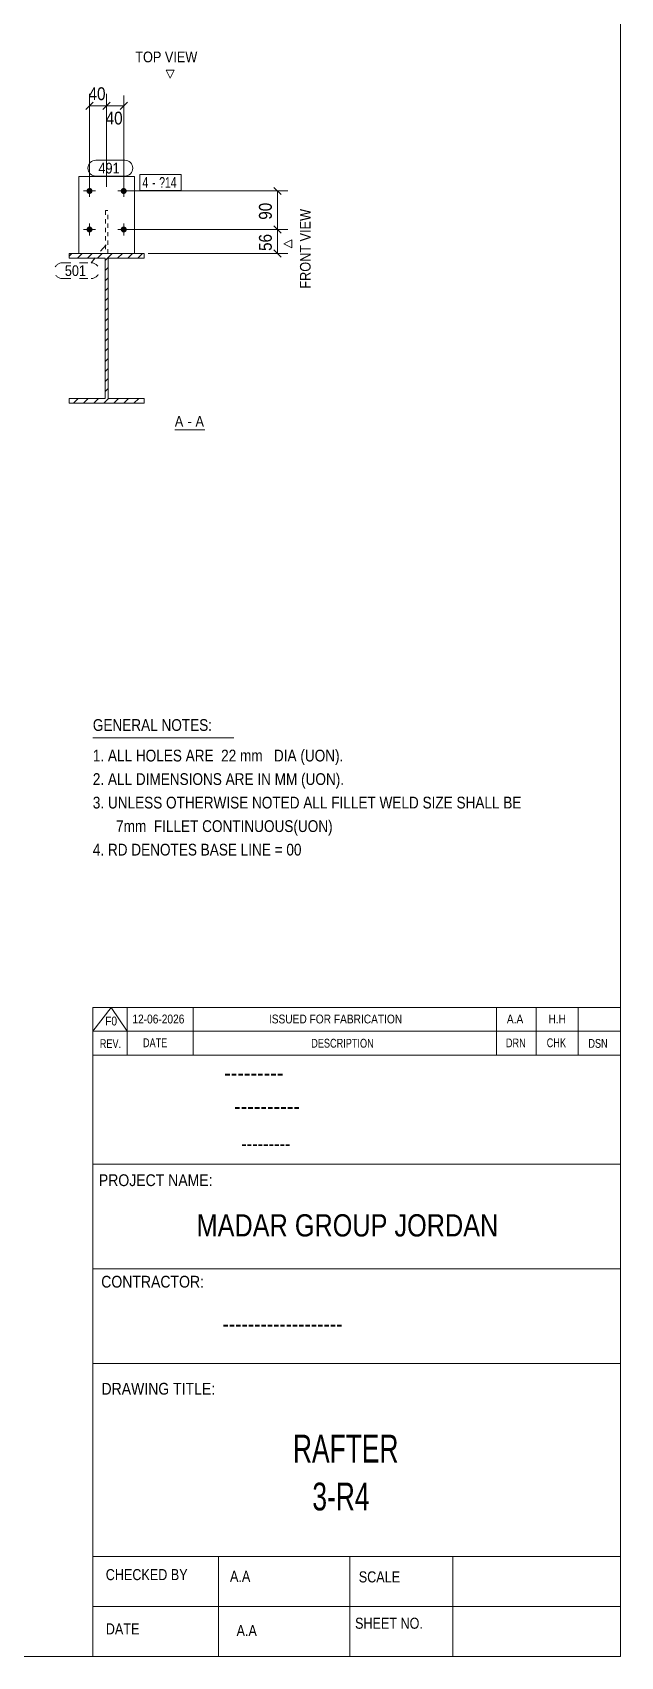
# Model space of a CAD drawing. Header units: millimetres. Extents: x 2 to 825, y 1 to 579.
# Drawn here: x 687.4 to 825, y 5 to 384.8 of the extents above; entities that cross this region are included whole.
import ezdxf

# ---------------------------------------------------------------- set-up
doc = ezdxf.new("R2010")
doc.units = ezdxf.units.MM
for name, pattern in [('XKITLINE00', [0]), ('XKITLINE01', [4, 1, -1, 1, -1]), ('XKITLINE02', [4, 2, -2])]:
    doc.linetypes.add(name, pattern=pattern)
for name, color, linetype, lineweight in [('Bolt', 3, 'Continuous', 0), ('BoltMark', 7, 'Continuous', 0), ('Dimensions', 7, 'Continuous', 0), ('DrawingSheet', 5, 'Continuous', 0), ('OtherObjectType', 7, 'Continuous', 0), ('Part', 2, 'Continuous', 0), ('PartMark', 7, 'Continuous', 0)]:
    doc.layers.add(name, color=color, linetype=linetype, lineweight=lineweight)
doc.styles.add('@ARIAL_UNICODE_MS_BOLD', font='ARIAL.TTF')
doc.styles.add('ARIAL', font='ARIAL.TTF')
doc.styles.add('ARIAL_NARROW', font='ARIALN.TTF')
doc.styles.add('COMIC_SANS_MS_BOLD', font='COMICBD.TTF')
doc.styles.add('SWIS721_EX_BT', font='ARIAL.TTF')
doc.styles.add('SWISSE', font='ARIAL.TTF')

# ---------------------------------------------------------------- blocks, each defined once
blk = doc.blocks.new('*A1')
at = {"layer": 'Part', "color": 7, "linetype": 'XKITLINE00', "lineweight": 0}
for p, q in [((695.98, 332.49), (696.62, 333.13)), ((697.88, 332.03), (698.98, 333.13)), ((700.24, 332.03), (701.34, 333.13)), ((702.59, 332.03), (703.69, 333.13)), ((704.38, 331.46), (706.05, 333.13)), ((707.31, 332.03), (708.41, 333.13)), ((709.67, 332.03), (710.77, 333.13)), ((712.02, 332.03), (713.12, 333.13)), ((704.38, 329.11), (705.08, 329.81)), ((704.38, 326.75), (705.08, 327.45)), ((704.38, 324.39), (705.08, 325.09)), ((704.38, 322.03), (705.08, 322.73)), ((704.38, 319.68), (705.08, 320.38)), ((704.38, 317.32), (705.08, 318.02)), ((704.38, 314.96), (705.08, 315.66)), ((704.38, 312.61), (705.08, 313.31)), ((704.38, 310.25), (705.08, 310.95)), ((704.38, 307.89), (705.08, 308.59)), ((704.38, 305.53), (705.08, 306.23)), ((704.38, 303.18), (705.08, 303.88)), ((704.38, 300.82), (705.08, 301.52)), ((696.98, 298.13), (698.08, 299.23)), ((699.34, 298.13), (700.44, 299.23)), ((701.7, 298.13), (702.8, 299.23)), ((704.05, 298.13), (705.15, 299.23)), ((706.41, 298.13), (707.51, 299.23)), ((708.77, 298.13), (709.87, 299.23)), ((711.13, 298.13), (712.23, 299.23))]:
    blk.add_line(p, q, dxfattribs=at)
blk = doc.blocks.new('*A50')
at = {"layer": 'Bolt'}
for points in [[(701.43, 347.7), (701.43, 347.66), (701.43, 347.63), (701.42, 347.6), (701.41, 347.56), (701.4, 347.53), (701.39, 347.5), (701.38, 347.46), (701.37, 347.43), (701.35, 347.4), (701.33, 347.37), (701.32, 347.34), (701.3, 347.32), (701.27, 347.29), (701.25, 347.26), (701.23, 347.24), (701.2, 347.21), (701.18, 347.19), (701.15, 347.17), (701.12, 347.15), (701.09, 347.13), (701.06, 347.11), (701.03, 347.1), (701, 347.09), (700.97, 347.07), (700.94, 347.06), (700.9, 347.05), (700.87, 347.05), (700.84, 347.04), (700.8, 347.04), (700.77, 347.03), (700.73, 347.03), (700.7, 347.03), (700.66, 347.04), (700.63, 347.04), (700.6, 347.05), (700.56, 347.05), (700.53, 347.06), (700.5, 347.07), (700.47, 347.09), (700.43, 347.1), (700.4, 347.11), (700.37, 347.13), (700.34, 347.15), (700.32, 347.17), (700.29, 347.19), (700.26, 347.21), (700.24, 347.24), (700.21, 347.26), (700.19, 347.29), (700.17, 347.32), (700.15, 347.34), (700.13, 347.37), (700.12, 347.4), (700.1, 347.43), (700.09, 347.46), (700.07, 347.5), (700.06, 347.53), (700.05, 347.56), (700.05, 347.6), (700.04, 347.63), (700.04, 347.66), (700.03, 347.7), (700.03, 347.73), (700.03, 347.77), (700.04, 347.8), (700.04, 347.83), (700.05, 347.87), (700.05, 347.9), (700.06, 347.94), (700.07, 347.97), (700.09, 348), (700.1, 348.03), (700.12, 348.06), (700.13, 348.09), (700.15, 348.12), (700.17, 348.15), (700.19, 348.18), (700.21, 348.2), (700.24, 348.23), (700.26, 348.25), (700.29, 348.27), (700.32, 348.29), (700.34, 348.31), (700.37, 348.33), (700.4, 348.35), (700.43, 348.36), (700.47, 348.38), (700.5, 348.39), (700.53, 348.4), (700.56, 348.41), (700.6, 348.42), (700.63, 348.42), (700.66, 348.43), (700.7, 348.43), (700.73, 348.43), (700.77, 348.43), (700.8, 348.43), (700.84, 348.42), (700.87, 348.42), (700.9, 348.41), (700.94, 348.4), (700.97, 348.39), (701, 348.38), (701.03, 348.36), (701.06, 348.35), (701.09, 348.33), (701.12, 348.31), (701.15, 348.29), (701.18, 348.27), (701.2, 348.25), (701.23, 348.23), (701.25, 348.2), (701.27, 348.18), (701.3, 348.15), (701.32, 348.12), (701.33, 348.09), (701.35, 348.06), (701.37, 348.03), (701.38, 348), (701.39, 347.97), (701.4, 347.94), (701.41, 347.9), (701.42, 347.87), (701.43, 347.83), (701.43, 347.8), (701.43, 347.77), (701.43, 347.73)], [(709.43, 347.7), (709.43, 347.66), (709.43, 347.63), (709.42, 347.6), (709.41, 347.56), (709.4, 347.53), (709.39, 347.5), (709.38, 347.46), (709.37, 347.43), (709.35, 347.4), (709.33, 347.37), (709.32, 347.34), (709.3, 347.32), (709.27, 347.29), (709.25, 347.26), (709.23, 347.24), (709.2, 347.21), (709.18, 347.19), (709.15, 347.17), (709.12, 347.15), (709.09, 347.13), (709.06, 347.11), (709.03, 347.1), (709, 347.09), (708.97, 347.07), (708.94, 347.06), (708.9, 347.05), (708.87, 347.05), (708.84, 347.04), (708.8, 347.04), (708.77, 347.03), (708.73, 347.03), (708.7, 347.03), (708.66, 347.04), (708.63, 347.04), (708.6, 347.05), (708.56, 347.05), (708.53, 347.06), (708.5, 347.07), (708.47, 347.09), (708.43, 347.1), (708.4, 347.11), (708.37, 347.13), (708.34, 347.15), (708.32, 347.17), (708.29, 347.19), (708.26, 347.21), (708.24, 347.24), (708.21, 347.26), (708.19, 347.29), (708.17, 347.32), (708.15, 347.34), (708.13, 347.37), (708.12, 347.4), (708.1, 347.43), (708.09, 347.46), (708.07, 347.5), (708.06, 347.53), (708.05, 347.56), (708.05, 347.6), (708.04, 347.63), (708.04, 347.66), (708.03, 347.7), (708.03, 347.73), (708.03, 347.77), (708.04, 347.8), (708.04, 347.83), (708.05, 347.87), (708.05, 347.9), (708.06, 347.94), (708.07, 347.97), (708.09, 348), (708.1, 348.03), (708.12, 348.06), (708.13, 348.09), (708.15, 348.12), (708.17, 348.15), (708.19, 348.18), (708.21, 348.2), (708.24, 348.23), (708.26, 348.25), (708.29, 348.27), (708.32, 348.29), (708.34, 348.31), (708.37, 348.33), (708.4, 348.35), (708.43, 348.36), (708.47, 348.38), (708.5, 348.39), (708.53, 348.4), (708.56, 348.41), (708.6, 348.42), (708.63, 348.42), (708.66, 348.43), (708.7, 348.43), (708.73, 348.43), (708.77, 348.43), (708.8, 348.43), (708.84, 348.42), (708.87, 348.42), (708.9, 348.41), (708.94, 348.4), (708.97, 348.39), (709, 348.38), (709.03, 348.36), (709.06, 348.35), (709.09, 348.33), (709.12, 348.31), (709.15, 348.29), (709.18, 348.27), (709.2, 348.25), (709.23, 348.23), (709.25, 348.2), (709.27, 348.18), (709.3, 348.15), (709.32, 348.12), (709.33, 348.09), (709.35, 348.06), (709.37, 348.03), (709.38, 348), (709.39, 347.97), (709.4, 347.94), (709.41, 347.9), (709.42, 347.87), (709.43, 347.83), (709.43, 347.8), (709.43, 347.77), (709.43, 347.73)], [(701.43, 338.7), (701.43, 338.66), (701.43, 338.63), (701.42, 338.6), (701.41, 338.56), (701.4, 338.53), (701.39, 338.5), (701.38, 338.46), (701.37, 338.43), (701.35, 338.4), (701.33, 338.37), (701.32, 338.34), (701.3, 338.32), (701.27, 338.29), (701.25, 338.26), (701.23, 338.24), (701.2, 338.21), (701.18, 338.19), (701.15, 338.17), (701.12, 338.15), (701.09, 338.13), (701.06, 338.11), (701.03, 338.1), (701, 338.09), (700.97, 338.07), (700.94, 338.06), (700.9, 338.05), (700.87, 338.05), (700.84, 338.04), (700.8, 338.04), (700.77, 338.03), (700.73, 338.03), (700.7, 338.03), (700.66, 338.04), (700.63, 338.04), (700.6, 338.05), (700.56, 338.05), (700.53, 338.06), (700.5, 338.07), (700.47, 338.09), (700.43, 338.1), (700.4, 338.11), (700.37, 338.13), (700.34, 338.15), (700.32, 338.17), (700.29, 338.19), (700.26, 338.21), (700.24, 338.24), (700.21, 338.26), (700.19, 338.29), (700.17, 338.32), (700.15, 338.34), (700.13, 338.37), (700.12, 338.4), (700.1, 338.43), (700.09, 338.46), (700.07, 338.5), (700.06, 338.53), (700.05, 338.56), (700.05, 338.6), (700.04, 338.63), (700.04, 338.66), (700.03, 338.7), (700.03, 338.73), (700.03, 338.77), (700.04, 338.8), (700.04, 338.83), (700.05, 338.87), (700.05, 338.9), (700.06, 338.94), (700.07, 338.97), (700.09, 339), (700.1, 339.03), (700.12, 339.06), (700.13, 339.09), (700.15, 339.12), (700.17, 339.15), (700.19, 339.18), (700.21, 339.2), (700.24, 339.23), (700.26, 339.25), (700.29, 339.27), (700.32, 339.29), (700.34, 339.31), (700.37, 339.33), (700.4, 339.35), (700.43, 339.36), (700.47, 339.38), (700.5, 339.39), (700.53, 339.4), (700.56, 339.41), (700.6, 339.42), (700.63, 339.42), (700.66, 339.43), (700.7, 339.43), (700.73, 339.43), (700.77, 339.43), (700.8, 339.43), (700.84, 339.42), (700.87, 339.42), (700.9, 339.41), (700.94, 339.4), (700.97, 339.39), (701, 339.38), (701.03, 339.36), (701.06, 339.35), (701.09, 339.33), (701.12, 339.31), (701.15, 339.29), (701.18, 339.27), (701.2, 339.25), (701.23, 339.23), (701.25, 339.2), (701.27, 339.18), (701.3, 339.15), (701.32, 339.12), (701.33, 339.09), (701.35, 339.06), (701.37, 339.03), (701.38, 339), (701.39, 338.97), (701.4, 338.94), (701.41, 338.9), (701.42, 338.87), (701.43, 338.83), (701.43, 338.8), (701.43, 338.77), (701.43, 338.73)], [(709.43, 338.7), (709.43, 338.66), (709.43, 338.63), (709.42, 338.6), (709.41, 338.56), (709.4, 338.53), (709.39, 338.5), (709.38, 338.46), (709.37, 338.43), (709.35, 338.4), (709.33, 338.37), (709.32, 338.34), (709.3, 338.32), (709.27, 338.29), (709.25, 338.26), (709.23, 338.24), (709.2, 338.21), (709.18, 338.19), (709.15, 338.17), (709.12, 338.15), (709.09, 338.13), (709.06, 338.11), (709.03, 338.1), (709, 338.09), (708.97, 338.07), (708.94, 338.06), (708.9, 338.05), (708.87, 338.05), (708.84, 338.04), (708.8, 338.04), (708.77, 338.03), (708.73, 338.03), (708.7, 338.03), (708.66, 338.04), (708.63, 338.04), (708.6, 338.05), (708.56, 338.05), (708.53, 338.06), (708.5, 338.07), (708.47, 338.09), (708.43, 338.1), (708.4, 338.11), (708.37, 338.13), (708.34, 338.15), (708.32, 338.17), (708.29, 338.19), (708.26, 338.21), (708.24, 338.24), (708.21, 338.26), (708.19, 338.29), (708.17, 338.32), (708.15, 338.34), (708.13, 338.37), (708.12, 338.4), (708.1, 338.43), (708.09, 338.46), (708.07, 338.5), (708.06, 338.53), (708.05, 338.56), (708.05, 338.6), (708.04, 338.63), (708.04, 338.66), (708.03, 338.7), (708.03, 338.73), (708.03, 338.77), (708.04, 338.8), (708.04, 338.83), (708.05, 338.87), (708.05, 338.9), (708.06, 338.94), (708.07, 338.97), (708.09, 339), (708.1, 339.03), (708.12, 339.06), (708.13, 339.09), (708.15, 339.12), (708.17, 339.15), (708.19, 339.18), (708.21, 339.2), (708.24, 339.23), (708.26, 339.25), (708.29, 339.27), (708.32, 339.29), (708.34, 339.31), (708.37, 339.33), (708.4, 339.35), (708.43, 339.36), (708.47, 339.38), (708.5, 339.39), (708.53, 339.4), (708.56, 339.41), (708.6, 339.42), (708.63, 339.42), (708.66, 339.43), (708.7, 339.43), (708.73, 339.43), (708.77, 339.43), (708.8, 339.43), (708.84, 339.42), (708.87, 339.42), (708.9, 339.41), (708.94, 339.4), (708.97, 339.39), (709, 339.38), (709.03, 339.36), (709.06, 339.35), (709.09, 339.33), (709.12, 339.31), (709.15, 339.29), (709.18, 339.27), (709.2, 339.25), (709.23, 339.23), (709.25, 339.2), (709.27, 339.18), (709.3, 339.15), (709.32, 339.12), (709.33, 339.09), (709.35, 339.06), (709.37, 339.03), (709.38, 339), (709.39, 338.97), (709.4, 338.94), (709.41, 338.9), (709.42, 338.87), (709.43, 338.83), (709.43, 338.8), (709.43, 338.77), (709.43, 338.73)]]:
    blk.add_hatch(color=3, dxfattribs=at).paths.add_polyline_path(points, flags=17)
at = {"layer": 'Bolt', "color": 3, "linetype": 'XKITLINE00', "lineweight": 0}
for p, q in [((702.13, 347.73), (699.33, 347.73)), ((700.73, 349.13), (700.73, 346.33)), ((710.13, 347.73), (707.33, 347.73)), ((708.73, 349.13), (708.73, 346.33)), ((702.13, 338.73), (699.33, 338.73)), ((700.73, 340.13), (700.73, 337.33)), ((710.13, 338.73), (707.33, 338.73)), ((708.73, 340.13), (708.73, 337.33))]:
    blk.add_line(p, q, dxfattribs=at)
blk = doc.blocks.new('*A51')
at = {"layer": 'Part', "color": 2, "linetype": 'XKITLINE00', "lineweight": 0}
for p, q in [((695.98, 332.03), (695.98, 333.13)), ((695.98, 333.13), (713.48, 333.13)), ((704.38, 332.03), (695.98, 332.03)), ((704.38, 299.23), (704.38, 332.03)), ((713.48, 332.03), (705.08, 332.03)), ((705.08, 332.03), (705.08, 299.23)), ((713.48, 333.13), (713.48, 332.03)), ((695.98, 298.13), (695.98, 299.23)), ((695.98, 299.23), (704.38, 299.23)), ((713.48, 298.13), (695.98, 298.13)), ((705.08, 299.23), (713.48, 299.23)), ((713.48, 299.23), (713.48, 298.13))]:
    blk.add_line(p, q, dxfattribs=at)
blk = doc.blocks.new('*A52')
at = {"layer": 'Part', "color": 7, "linetype": 'XKITLINE01', "lineweight": 0}
for p, q in [((704.98, 343.13), (704.48, 343.13)), ((704.48, 343.13), (704.48, 333.13)), ((704.98, 333.13), (704.98, 343.13)), ((704.48, 333.13), (704.98, 333.13))]:
    blk.add_line(p, q, dxfattribs=at)
blk = doc.blocks.new('*A53')
at = {"layer": 'Part', "color": 2, "linetype": 'XKITLINE00', "lineweight": 0}
for p, q in [((698.23, 333.13), (698.23, 351.13)), ((698.23, 351.13), (711.23, 351.13)), ((711.23, 351.13), (711.23, 333.13))]:
    blk.add_line(p, q, dxfattribs=at)
at = {"layer": 'Part', "color": 7, "linetype": 'XKITLINE01', "lineweight": 0}
blk.add_line((711.23, 333.13), (698.23, 333.13), dxfattribs=at)
blk = doc.blocks.new('*A54')
at = {"layer": 'DrawingSheet', "color": 5, "linetype": 'XKITLINE00', "lineweight": 0}
for p, q in [((825, 5), (825, 579)), ((5, 5), (825, 5))]:
    blk.add_line(p, q, dxfattribs=at)
blk = doc.blocks.new('*A56')
at = {"layer": 'OtherObjectType', "color": 7, "linetype": 'XKITLINE00', "lineweight": 0}
blk.add_line((701.5, 219.82), (734.5, 219.82), dxfattribs=at)
at = {"layer": 'OtherObjectType', "color": 7, "style": 'ARIAL_NARROW', "width": 1.008832}
for s, p in [('GENERAL NOTES:', (701.5, 221.47)), ('1. ALL HOLES ARE  22 mm   DIA (UON).', (701.5, 214.32)), ('2. ALL DIMENSIONS ARE IN MM (UON).', (701.5, 208.82)), ('3. UNLESS OTHERWISE NOTED ALL FILLET WELD SIZE SHALL BE', (701.5, 203.32)), ('7mm  FILLET CONTINUOUS(UON)', (706.95, 197.82)), ('4. RD DENOTES BASE LINE = 00', (701.5, 192.32))]:
    blk.add_text(s, height=2.75, dxfattribs=at).set_placement(p)
blk = doc.blocks.new('*A57')
at = {"layer": 'OtherObjectType', "color": 7, "linetype": 'XKITLINE00', "lineweight": 0}
for p, q in [((701.5, 156.76), (825, 156.76)), ((701.5, 151.21), (705.82, 156.76)), ((701.5, 151.21), (701.5, 156.76)), ((705.82, 156.76), (709.53, 151.21)), ((709.53, 151.21), (709.53, 156.76)), ((724.97, 151.21), (724.97, 156.76)), ((795.98, 151.21), (795.98, 156.76)), ((805.24, 151.21), (805.24, 156.76)), ((815.12, 151.21), (815.12, 156.76)), ((825, 151.21), (825, 156.76)), ((701.5, 151.21), (825, 151.21)), ((701.5, 145.65), (701.5, 151.21)), ((705.21, 151.21), (825, 151.21)), ((709.53, 145.65), (709.53, 151.21)), ((724.97, 145.65), (724.97, 151.21)), ((795.98, 145.65), (795.98, 151.21)), ((805.24, 145.65), (805.24, 151.21)), ((815.12, 145.65), (815.12, 151.21)), ((825, 145.65), (825, 151.21))]:
    blk.add_line(p, q, dxfattribs=at)
at = {"layer": 'OtherObjectType', "color": 7, "style": 'ARIAL_NARROW'}
for s, height, width, p in [('F0', 2.058, 1.008832, (704.4, 152.59)), ('12-06-2026', 2.058, 1.008832, (710.76, 153.06)), ('ISSUED FOR FABRICATION', 2.0583, 1.008832, (742.71, 153.06)), ('A.A', 2.058, 1.008832, (798.4, 153.06)), ('H.H', 2.058, 1.008832, (808.13, 153.06)), ('REV.', 2.058, 0.907949, (703.13, 147.31)), ('DATE', 2.058, 0.907949, (713.23, 147.5)), ('DESCRIPTION', 2.0583, 0.907949, (752.61, 147.39)), ('DRN', 2.058, 0.907949, (798.17, 147.47)), ('CHK', 2.058, 0.907949, (807.72, 147.5)), ('DSN', 2.058, 0.907949, (817.47, 147.35))]:
    blk.add_text(s, height=height, dxfattribs=dict(at, width=width)).set_placement(p)
blk = doc.blocks.new('*A59')
at = {"layer": 'OtherObjectType', "color": 2, "linetype": 'XKITLINE00', "lineweight": 0}
for p, q in [((701.5, 145.65), (825, 145.65)), ((701.5, 5), (701.5, 145.64)), ((824.98, 145.64), (825, 5)), ((825, 120.14), (701.5, 120.14)), ((701.5, 95.63), (825, 95.63)), ((825, 73.49), (701.5, 73.49)), ((825, 28.4), (701.5, 28.4)), ((730.94, 28.4), (730.94, 5)), ((761.62, 5), (761.62, 28.4)), ((785.75, 5), (785.75, 28.4)), ((825, 16.7), (701.5, 16.7)), ((825, 5), (701.5, 5))]:
    blk.add_line(p, q, dxfattribs=at)
at = {"layer": 'OtherObjectType', "color": 4, "style": '@ARIAL_UNICODE_MS_BOLD', "width": 0.85}
blk.add_text('---------', height=3.9, dxfattribs=at).set_placement((732.23, 139.59))
at = {"layer": 'OtherObjectType', "color": 7, "style": 'ARIAL', "width": 0.85}
for s, height, p in [('----------', 3.9, (734.56, 131.77)), ('---------', 3.25, (736.21, 123.31))]:
    blk.add_text(s, height=height, dxfattribs=at).set_placement(p)
at = {"layer": 'OtherObjectType', "color": 3, "width": 0.85}
for s, style, p in [('PROJECT NAME:', 'SWIS721_EX_BT', (702.92, 115.01)), ('CONTRACTOR:', 'SWISSE', (703.47, 91.27)), ('DRAWING TITLE:', 'SWIS721_EX_BT', (703.53, 66.24))]:
    blk.add_text(s, height=2.7618, dxfattribs=dict(at, style=style)).set_placement(p)
at = {"layer": 'OtherObjectType', "color": 7, "width": 0.85}
for s, height, p in [('MADAR GROUP JORDAN', 5.2, (725.79, 103.23)), ('CHECKED BY', 2.592, (704.53, 22.86)), ('A.A', 2.592, (733.61, 22.45)), ('SCALE', 2.592, (763.74, 22.33)), ('DATE', 2.592, (704.54, 10.16)), ('A.A', 2.592, (735.14, 9.76)), ('SHEET NO.', 2.592, (762.87, 11.49))]:
    blk.add_text(s, height=height, dxfattribs=at).set_placement(p)
at = {"layer": 'OtherObjectType', "color": 1}
for s, height, style, width, p in [('-------------------', 3.9, 'COMIC_SANS_MS_BOLD', 0.85, (731.87, 80.86)), ('RAFTER', 6.5, 'ARIAL', 0.68, (748.34, 50.37)), ('3-R4', 6.5, 'ARIAL', 0.68, (752.88, 39.17))]:
    blk.add_text(s, height=height, dxfattribs=dict(at, style=style, width=width)).set_placement(p)
blk = doc.blocks.new('*A133')
at = {"layer": 'Dimensions', "color": 7, "linetype": 'XKITLINE00', "lineweight": 0}
for p, q in [((709.73, 338.73), (747.13, 338.73)), ((743.88, 339.58), (745.58, 337.88)), ((744.73, 333.13), (744.73, 338.73)), ((714.48, 333.13), (747.13, 333.13)), ((743.88, 333.98), (745.58, 332.28))]:
    blk.add_line(p, q, dxfattribs=at)
at = {"layer": 'Dimensions', "color": 3}
for p in [(744.73, 338.73), (744.73, 333.13)]:
    blk.add_point(p, dxfattribs=at)
at = {"layer": 'Dimensions', "color": 3, "style": 'ARIAL', "width": 0.85}
blk.add_text('56', height=3, rotation=90.0002, dxfattribs=at).set_placement((743.38, 333.71))
blk = doc.blocks.new('*A134')
at = {"layer": 'Dimensions', "color": 7, "linetype": 'XKITLINE00', "lineweight": 0}
for p, q in [((709.73, 347.73), (747.13, 347.73)), ((743.88, 348.58), (745.58, 346.88)), ((744.73, 338.73), (744.73, 347.73)), ((709.73, 338.73), (747.13, 338.73)), ((743.88, 339.58), (745.58, 337.88))]:
    blk.add_line(p, q, dxfattribs=at)
at = {"layer": 'Dimensions', "color": 3}
for p in [(744.73, 347.73), (744.73, 338.73)]:
    blk.add_point(p, dxfattribs=at)
at = {"layer": 'Dimensions', "color": 3, "style": 'ARIAL', "width": 0.85}
blk.add_text('90', height=3, rotation=90.0002, dxfattribs=at).set_placement((743.38, 341.01))
blk = doc.blocks.new('*A135')
at = {"layer": 'Dimensions', "color": 7, "linetype": 'XKITLINE00', "lineweight": 0}
for p, q in [((701.58, 368.48), (699.88, 366.78)), ((700.73, 348.73), (700.73, 370.48)), ((705.58, 368.48), (703.88, 366.78)), ((704.73, 348.73), (704.73, 370.48)), ((700.73, 367.63), (704.73, 367.63))]:
    blk.add_line(p, q, dxfattribs=at)
at = {"layer": 'Dimensions', "color": 3}
for p in [(700.73, 367.63), (704.73, 367.63)]:
    blk.add_point(p, dxfattribs=at)
at = {"layer": 'Dimensions', "color": 3, "style": 'ARIAL', "width": 0.85}
blk.add_text('40', height=3, dxfattribs=at).set_placement((700.51, 368.98))
blk = doc.blocks.new('*A136')
at = {"layer": 'Dimensions', "color": 7, "linetype": 'XKITLINE00', "lineweight": 0}
for p, q in [((705.58, 368.48), (703.88, 366.78)), ((704.73, 348.73), (704.73, 370.03)), ((709.58, 368.48), (707.88, 366.78)), ((708.73, 348.73), (708.73, 370.03)), ((704.73, 367.63), (708.73, 367.63))]:
    blk.add_line(p, q, dxfattribs=at)
at = {"layer": 'Dimensions', "color": 3}
for p in [(704.73, 367.63), (708.73, 367.63)]:
    blk.add_point(p, dxfattribs=at)
at = {"layer": 'Dimensions', "color": 3, "style": 'ARIAL', "width": 0.85}
blk.add_text('40', height=3, dxfattribs=at).set_placement((704.51, 363.28))
blk = doc.blocks.new('*A137')
at = {"layer": 'BoltMark', "color": 7, "linetype": 'XKITLINE00', "lineweight": 0}
for p, q in [((712.5, 351.58), (722.19, 351.58)), ((712.5, 347.88), (712.5, 351.58)), ((722.19, 347.88), (722.19, 351.58)), ((708.73, 347.73), (712.5, 347.88)), ((712.5, 347.88), (722.19, 347.88))]:
    blk.add_line(p, q, dxfattribs=at)
at = {"layer": 'BoltMark', "color": 3, "style": 'ARIAL_NARROW', "width": 0.85}
for s, p in [('4', (713.1, 348.48)), ('-', (715.37, 348.48)), ('?14', (717.03, 348.48))]:
    blk.add_text(s, height=2.5, dxfattribs=at).set_placement(p)
blk = doc.blocks.new('*A138')
at = {"layer": 'PartMark', "color": 7, "linetype": 'XKITLINE02', "lineweight": 0}
for p, q in [((704.61, 335.16), (701.11, 330.95)), ((694.35, 330.95), (701.11, 330.95)), ((694.35, 327.25), (701.11, 327.25))]:
    blk.add_line(p, q, dxfattribs=at)
for centre, start, end in [((694.35, 329.1), 90, 270), ((701.11, 329.1), 270, 90)]:
    blk.add_arc(centre, 1.85, start, end, dxfattribs=at)
at = {"layer": 'PartMark', "color": 3, "style": 'ARIAL', "width": 0.85}
blk.add_text('501', height=2.5, dxfattribs=at).set_placement((694.95, 327.85))
blk = doc.blocks.new('*A139')
at = {"layer": 'PartMark', "color": 7, "linetype": 'XKITLINE00', "lineweight": 0}
for p, q in [((702.22, 354.93), (708.98, 354.93)), ((702.22, 351.23), (708.98, 351.23))]:
    blk.add_line(p, q, dxfattribs=at)
for centre, start, end in [((702.22, 353.08), 90, 270), ((708.98, 353.08), 270, 90)]:
    blk.add_arc(centre, 1.85, start, end, dxfattribs=at)
at = {"layer": 'PartMark', "color": 3, "style": 'ARIAL', "width": 0.85}
blk.add_text('491', height=2.5, dxfattribs=at).set_placement((702.82, 351.83))
blk = doc.blocks.new('*A140')
at = {"layer": 'OtherObjectType', "color": 7, "linetype": 'XKITLINE00', "lineweight": 0}
for p, q in [((719.59, 374.08), (718.65, 375.96)), ((718.65, 375.96), (720.53, 375.96)), ((720.53, 375.96), (719.59, 374.08)), ((719.59, 374.08), (719.59, 374.08)), ((746.23, 335.36), (748.11, 336.29)), ((748.11, 334.42), (746.23, 335.36)), ((746.23, 335.36), (746.23, 335.36)), ((748.11, 336.29), (748.11, 334.42)), ((720.69, 291.88), (727.75, 291.88))]:
    blk.add_line(p, q, dxfattribs=at)
at = {"layer": 'OtherObjectType', "color": 7, "style": 'ARIAL', "width": 0.85}
for s, p in [('TOP VIEW', (711.44, 377.83)), ('A', (720.69, 292.63)), ('-', (723.66, 292.63)), ('A', (725.52, 292.63))]:
    blk.add_text(s, height=2.5, dxfattribs=at).set_placement(p)
blk.add_text('FRONT VIEW', height=2.5, rotation=90, dxfattribs=at).set_placement((752.48, 324.89))

msp = doc.modelspace()

# ---------------------------------------------------------------- block references
at = {"lineweight": 0}
for name in ['*A54', '*A135', '*A136', '*A139', '*A53', '*A137', '*A50', '*A134', '*A52', '*A133', '*A138', '*A1', '*A51', '*A56', '*A57', '*A59']:
    msp.add_blockref(name, (0, 0), dxfattribs=at)
at = {"layer": 'OtherObjectType', "lineweight": 0}
msp.add_blockref('*A140', (0, 0), dxfattribs=at)

doc.saveas('drawing.dxf')
